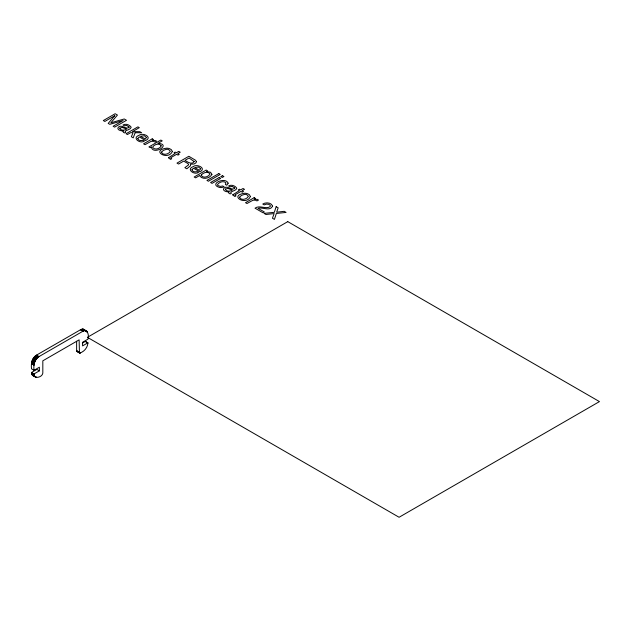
<?xml version="1.0" encoding="UTF-8"?>
<svg xmlns="http://www.w3.org/2000/svg" width="631" height="631" viewBox="0 0 631 631"><rect width="100%" height="100%" fill="white"/><g stroke="black" fill="none" stroke-linecap="round" stroke-linejoin="round"><path stroke-width="0.95" d="M39.374 370.831L36.874 369.38L31.55 372.456L34.058 373.899L39.374 370.831L39.374 367.21L34.058 370.287L31.55 368.843C30.769 363.874 31.96 357.872 36.559 355.103L80.744 329.611L83.095 329.153L84.783 330.273M34.058 370.287C33.277 365.317 34.468 359.323 39.067 356.547L82.89 331.251C87.693 328.112 89.357 336.11 87.898 339.202L82.574 342.27L82.574 345.891L87.898 342.814L85.39 341.371L82.353 343.122M85.39 341.371L87.883 343.232C87.52 347.776 83.939 352.011 79.561 353.052M87.883 343.232L87.898 342.814M77.881 351.491L77.061 351.609M34.058 373.899C33.688 379.688 42.316 377.33 42.821 373.181L42.821 360.814L79.135 339.849L79.435 352.981M83.387 329.224L86.897 331.251M83.095 329.153L87.102 331.472M82.787 329.122L87.283 331.725M82.464 329.122L87.441 332.001M82.133 329.153L84.641 330.605M85.911 331.338L87.583 332.3M81.793 329.224L84.302 330.668M81.446 329.319L83.955 330.762M81.099 329.453L83.6 330.896M80.744 329.611L83.245 331.054M80.382 329.8L82.89 331.251M76.627 341.261L76.627 350.765L79.135 352.216M76.627 350.765L80.208 353.021M76.643 350.962L80.034 353.084M76.674 351.144L79.861 353.108M76.737 351.301L79.703 353.1M36.559 355.103L39.067 356.547M36.204 355.324L38.704 356.767M35.849 355.576L38.349 357.02M35.494 355.852L38.002 357.296M35.147 356.152L37.655 357.596M34.808 356.476L37.316 357.927M34.476 356.83L36.984 358.274M34.161 357.201L36.661 358.645M33.853 357.588L36.353 359.031M33.553 357.99L36.062 359.433M33.277 358.408L35.786 359.859M33.017 358.842L35.517 360.285M32.773 359.284L35.281 360.735M32.552 359.733L35.052 361.184M32.347 360.191L34.847 361.642M32.165 360.656L34.666 362.099M32 361.113L34.508 362.565M31.865 361.579L34.374 363.022M31.755 362.036L34.255 363.48M31.668 362.486L34.169 363.929M31.597 362.928L34.106 364.371M31.566 363.361L34.066 364.805M31.55 363.779L34.058 365.223M31.55 372.456L34.066 374.309M31.566 372.858L34.106 374.696M31.597 373.244L34.169 375.066M31.668 373.615L34.255 375.413M31.755 373.97L34.374 375.737M32 374.593L34.508 376.044L33.017 375.697L31.865 374.293M32.165 374.869L34.666 376.321M34.997 376.51L36.661 377.472M32.347 375.122L36.353 377.441M32.552 375.342L36.062 377.37M228.138 183.203L226.797 185.246L225.385 184.433L225.922 182.753C223.492 180.537 219.359 182.028 217.64 184.418A2.516 1.451 0 0 0 217.987 185.577L220.464 186.429L222.704 185.979L224.115 186.792L222.207 187.407A4.196 2.421 0 0 1 219.533 187.446C208.277 184.197 225.543 176.341 228.138 183.203M168.461 157.75L170.559 159.406L171.703 158.744L170.701 158.089L170.993 157.561L176.633 154.303L178.013 155.1L179.204 154.414L177.824 153.617L180.229 152.229L178.762 151.377L176.357 152.773L175.181 152.095L173.998 152.781L175.166 153.459L168.461 157.75M232.736 194.861L234.842 196.517L235.986 195.855L234.977 195.2L235.276 194.671L240.916 191.414L242.296 192.21L243.479 191.524L242.099 190.728L244.512 189.339L243.045 188.488L240.632 189.884L239.465 189.205L238.273 189.892L239.449 190.57L232.736 194.861M137.795 138.473C138.055 140.634 141.234 140.879 142.921 140.319L144.349 141.139C139.94 144.113 131.619 137.803 139.088 135.294C142.843 132.202 152.868 137.219 145.619 140.547L139.285 136.895L137.795 138.473M191.974 169.755C192.234 171.916 195.413 172.153 197.101 171.6L198.528 172.421C194.119 175.394 185.798 169.084 193.267 166.568C197.022 163.484 207.047 168.493 199.798 171.829L193.465 168.177L191.974 169.755M129.063 127.028L129.024 127.509C125.837 129.828 121.688 123.928 118.289 127.217C116.23 129.939 121.538 131.209 123.479 130.901L122.935 131.508L123.487 132.439L124.63 132.936L125.711 132.313C122.84 130.585 130.917 129.915 131.122 127.47L131.043 127.036C129.339 124.599 125.624 123.439 122.95 124.985L124.307 125.766L126.76 125.49L129.063 127.028M234.669 187.999L234.629 188.48C231.443 190.799 227.294 184.899 223.895 188.188C221.836 190.909 227.144 192.179 229.085 191.871L228.54 192.479L229.092 193.417L230.244 193.906L231.317 193.291C228.446 191.564 236.522 190.885 236.728 188.44L236.649 188.014C234.945 185.569 231.23 184.41 228.556 185.956L229.913 186.737L232.366 186.46L234.669 187.999M161.599 152.087L161.544 152.521C163.374 155.786 168.998 154.145 170.386 151.274L168.619 149.555A2.792 1.609 0 0 0 166.347 149.342L163.295 150.415L161.599 152.087M239.654 197.156L239.599 197.59C241.428 200.847 247.052 199.207 248.44 196.344L246.674 194.616A2.792 1.609 0 0 0 244.41 194.411L241.35 195.476L239.654 197.156M196.438 161.646L195.87 162.94L193.962 164.036L190.538 164.21L190.507 165.748L186.831 168.8L184.867 167.665L188.59 164.872L188.559 164.178L187.328 163.216L183.676 161.11L178.597 164.044L176.988 163.113L188.843 156.275L195.46 160.211L196.438 161.646M161.205 145.848C160.093 148.735 154.824 150.423 152.757 147.551L152.734 147.015C154.177 144.325 159.462 142.772 161.205 145.848M151.377 147.055C152.962 155.825 172.208 144.239 157.939 143.347L162.238 140.871L160.826 140.05L148.932 146.92L150.273 147.693L151.377 147.055M172.318 151.44C168.327 161.126 150.304 150.659 166.347 148.198A5.04 2.91 0 0 1 169.644 148.703L171.34 149.673L172.318 151.44M250.373 196.509C246.382 206.195 228.367 195.728 244.41 193.267A5.04 2.91 0 0 1 247.699 193.772L249.403 194.734L250.373 196.509M119.874 128.132L119.787 128.582C121.262 130.712 124.764 130.554 126.657 128.984L122.201 127.43L119.874 128.132M225.48 189.103L225.393 189.552C226.876 191.682 230.37 191.524 232.263 189.955L227.807 188.401L225.48 189.103M146.487 137.448L145.28 139.025L140.476 136.249L144.333 135.736L146.487 137.448M200.666 168.729L199.459 170.307L194.656 167.53L198.513 167.01L200.666 168.729M194.182 161.552C192.226 165.219 187.233 161.899 185.017 160.337L189.063 157.995L194.182 161.552M272.616 206.179C269.871 211.693 262.535 206.818 258.016 208.317L264.326 211.953L262.953 212.75L255.027 208.167C259.72 204.72 265.714 209.65 270.226 206.589L270.21 205.256L268.688 204.294L266.25 204.105L264.239 204.878L262.756 204.026C265.714 202.101 271.448 202.401 272.616 206.179M211.913 174.361C210.06 178.328 203.001 179.93 200.059 176.278L200.027 175.3L195.618 177.847L194.167 177.011L206.211 170.054L207.623 170.875L206.479 171.529L210.549 172.271L211.913 174.361M276.149 206.684L274.351 212.316L264.034 213.373L265.974 214.493L274.13 213.57L272.45 218.231L274.438 219.383L276.346 213.467L286.095 212.426L284.187 211.322L276.654 212.205L278.161 207.844L276.149 206.684M135.137 132.715L133.228 137.85L131.374 136.777L133.031 132.707L130.704 132.644L127.454 134.521L126.066 133.717L137.913 126.87L139.309 127.675L132.423 131.65L139.822 131.682L141.683 132.755L135.137 132.715M201.62 174.661L201.415 175.702C203.537 178.439 208.317 176.877 209.863 174.274L209.855 173.754C207.851 171.017 203.561 172.602 201.62 174.661M114.787 115.662L108.193 123.4L109.786 124.315L123.155 120.497L113.13 126.247L114.653 127.131L126.508 120.284L124.228 118.975L110.835 122.808L117.445 115.055L115.15 113.73L103.295 120.568L104.833 121.452L114.787 115.662M152.221 138.844L143.584 143.829L145.035 144.665L151.022 141.383L153.467 141.305L155.045 142.062L156.583 141.178L155.187 140.508L152.11 140.5L153.601 139.64L152.221 138.844M218.799 173.572L206.952 180.411L208.404 181.255L220.251 174.408L218.799 173.572M219.178 177.548L210.58 182.509L212.055 183.361L220.661 178.399L219.178 177.548M222.435 175.67L220.787 176.617L222.262 177.469L223.91 176.522L222.435 175.67M254.159 197.692L245.522 202.685L246.973 203.521L252.952 200.24L255.405 200.161L256.983 200.918L258.513 200.035L257.117 199.357L254.048 199.349L255.539 198.489L254.159 197.692M287.768 221.639L87.393 337.325L399.084 517.27L599.45 401.592L287.768 221.639"/></g></svg>
